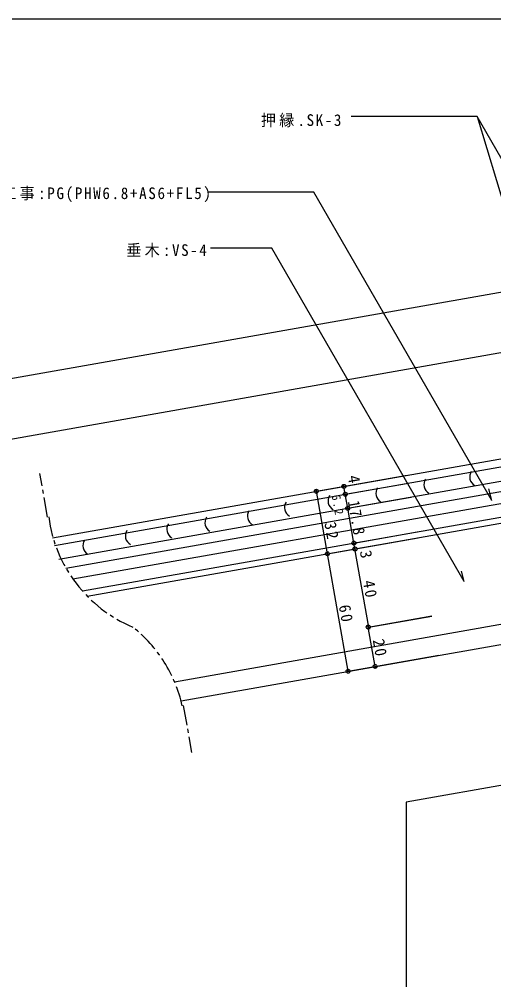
# Model space of a CAD drawing. Units: millimetres, scale not verified. Extents: x -550 to 568, y -396 to 402.
# Drawn here: x 75.5 to 314.4, y -81.5 to 402 of the extents above; entities that cross this region are included whole.
import ezdxf
from ezdxf.enums import TextEntityAlignment as Align

# ---------------------------------------------------------------- set-up
doc = ezdxf.new("R2010")
doc.units = ezdxf.units.MM
doc.header["$LTSCALE"] = 2
doc.linetypes.add('CHAIN1', pattern=[8, 5, -1, 1, -1])
doc.layers.add('0-0', color=5, linetype='Continuous')
doc.layers.add('1-0', color=5, linetype='Continuous')
doc.styles.add('ＭＳ ゴシック', font='')
doc.styles.get('ＭＳ ゴシック').set_extended_font_data('MS Gothic')

msp = doc.modelspace()

# ---------------------------------------------------------------- linework, layer by layer
at = {"layer": '0-0', "color": 134}
msp.add_line((568, 402), (-550, 402), dxfattribs=at)
at = {"layer": '1-0', "color": 4}
for p, q in [((306.016, 352.963), (355.963, 187.267)), ((184.071, 314.887), (170.985, 314.887)), ((-492.138, 121.841), (429.94, 284.428)), ((-461.827, 96.722), (435.149, 254.884)), ((225.086, 164.435), (270.782, 172.492)), ((238.945, 166.879), (270.782, 172.492)), ((225.086, 164.435), (224.663, 165.341)), ((225.086, 164.435), (225.173, 165.431)), ((230.642, 132.921), (225.086, 164.435)), ((238.945, 166.879), (238.523, 167.785)), ((238.945, 166.879), (239.033, 167.875)), ((239.64, 162.939), (238.945, 166.879)), ((239.64, 162.939), (271.476, 168.553)), ((239.64, 162.939), (239.217, 163.846)), ((239.64, 162.939), (239.553, 161.943)), ((239.64, 162.939), (239.727, 163.936)), ((240.89, 155.849), (239.64, 162.939)), ((239.64, 162.939), (240.063, 162.033)), ((240.89, 155.849), (272.726, 161.462)), ((240.89, 155.849), (240.468, 156.755)), ((240.89, 155.849), (240.803, 154.853)), ((240.89, 155.849), (240.977, 156.845)), ((243.981, 138.319), (240.89, 155.849)), ((240.89, 155.849), (241.313, 154.942)), ((230.642, 132.921), (276.338, 140.978)), ((230.642, 132.921), (276.338, 140.978)), ((243.981, 138.319), (275.817, 143.933)), ((243.981, 138.319), (275.817, 143.933)), ((244.502, 135.365), (276.338, 140.978)), ((244.502, 135.365), (276.338, 140.978)), ((243.981, 138.319), (243.894, 137.323)), ((243.981, 138.319), (243.894, 137.323)), ((244.502, 135.365), (243.981, 138.319)), ((243.981, 138.319), (244.404, 137.413)), ((243.981, 138.319), (244.404, 137.413)), ((244.502, 135.365), (244.079, 136.271)), ((244.502, 135.365), (244.079, 136.271)), ((244.502, 135.365), (244.589, 136.361)), ((244.502, 135.365), (244.589, 136.361)), ((230.642, 132.921), (230.22, 133.827)), ((230.642, 132.921), (230.555, 131.925)), ((230.642, 132.921), (230.555, 131.925)), ((230.642, 132.921), (230.73, 133.917)), ((241.061, 73.832), (230.642, 132.921)), ((230.642, 132.921), (231.065, 132.015)), ((230.642, 132.921), (231.065, 132.015)), ((251.448, 95.972), (244.502, 135.365)), ((251.166, 96.08), (283.257, 101.738)), ((251.448, 95.972), (283.284, 101.586)), ((251.166, 96.08), (250.744, 96.986)), ((251.166, 96.08), (251.253, 97.076)), ((254.666, 76.231), (251.166, 96.08)), ((251.448, 95.972), (251.361, 94.976)), ((251.448, 95.972), (251.871, 95.066)), ((241.061, 73.832), (286.757, 81.89)), ((254.666, 76.231), (286.757, 81.89)), ((241.061, 73.832), (240.639, 74.739)), ((241.061, 73.832), (241.149, 74.829)), ((254.666, 76.231), (254.579, 75.235)), ((254.666, 76.231), (255.089, 75.325))]:
    msp.add_line(p, q, dxfattribs=at)
at = {"layer": '1-0'}
for p, q in [((92.248, 141.012), (375.322, 190.925)), ((93.313, 137.138), (374.238, 186.673)), ((95.391, 130.193), (392.039, 182.5)), ((99.006, 125.754), (392.907, 177.576)), ((102.495, 120.276), (393.949, 171.667)), ((109.719, 111.599), (439.967, 169.831)), ((107.284, 114.216), (395.13, 164.971)), ((153.666, 68.577), (458.522, 122.331)), ((156.96, 59.003), (460.259, 112.483))]:
    msp.add_line(p, q, dxfattribs=at)
at = {"layer": '1-0', "color": 7, "linetype": 'CHAIN1'}
for p, q in [((89.79, 151.401), (85.921, 173.343)), ((158.063, 56.606), (162.249, 32.865))]:
    msp.add_line(p, q, dxfattribs=at)
at = {"layer": '1-0', "color": 7}
for p, q in [((313.39, 159.814), (311.845, 165.579)), ((299.534, 119.017), (298.156, 124.159)), ((470.259, 43.166), (270.259, 7.901)), ((270.259, 7.901), (270.259, -340.45))]:
    msp.add_line(p, q, dxfattribs=at)
at = {"layer": '1-0', "color": 4}
for points in [[(395.754, 197.532), (306.016, 352.963), (242.572, 352.963)], [(313.39, 159.814), (223.858, 314.887), (184.071, 314.887)], [(299.534, 119.017), (202.728, 286.691), (171.755, 286.691)]]:
    msp.add_lwpolyline(points, dxfattribs=at)
for centre in [(225.086, 164.435), (238.945, 166.879), (239.64, 162.939), (240.89, 155.849), (243.981, 138.319), (244.502, 135.365), (230.642, 132.921), (254.666, 76.231)]:
    msp.add_circle(centre, 1, dxfattribs=at)
at = {"layer": '1-0'}
for centre in [(225.086, 164.435), (238.945, 166.879), (239.64, 162.939), (240.89, 155.849), (243.981, 138.319), (244.502, 135.365), (230.642, 132.921), (251.166, 96.08), (241.061, 73.832), (254.666, 76.231)]:
    msp.add_circle(centre, 1, dxfattribs=at)
for centre in [(307.294, 171.647), (284.256, 167.807), (260.121, 163.419), (235.986, 159.58), (214.045, 156.288), (174.003, 148.609), (195.395, 151.9), (154.805, 145.318), (133.961, 142.027), (112.568, 137.09)]:
    msp.add_arc(centre, 5.041, 147.40272, 239.97738, dxfattribs=at)
at = {"layer": '1-0', "color": 7, "linetype": 'CHAIN1'}
for centre, start, end in [((159.727, 160.581), 187.47796, 247.25185), ((89.294, 41.076), 12.72531, 51.72034)]:
    msp.add_arc(centre, 70, start, end, dxfattribs=at)

# ---------------------------------------------------------------- texts
at = {"layer": '1-0', "color": 7, "style": 'ＭＳ ゴシック'}
for s, p in [('4', (239.117, 171.656)), ('3', (245.185, 133.899))]:
    msp.add_text(s, height=5.865, rotation=280, dxfattribs=at).set_placement(p, align=Align.BOTTOM_LEFT)
at = {"layer": '1-0', "color": 7, "char_height": 5.865, "attachment_point": 7, "style": 'ＭＳ ゴシック'}
for s, insert in [('\\T1.21;\\W0.95;押縁.SK-3', (197.157, 347.634)), ('\\T1.22;\\W0.95;硝子別途工事:PG(PHW6.8+AS6+FL5)', (29.35, 309.916)), ('\\T1.21;\\W0.95;垂木:VS-4', (129.418, 282.205))]:
    msp.add_mtext(s, dxfattribs=dict(at, insert=insert))
at = {"layer": '1-0', "color": 7, "attachment_point": 7, "rotation": 280, "style": 'ＭＳ ゴシック'}
for s, insert, char_height in [('\\T1.37;\\W0.9;6.2', (232.712, 162.217), 4.399), ('\\T1.28;\\W0.9;17.8', (240.803, 159.183), 5.865), ('\\T1.27;\\W0.95;32', (229.004, 148.395), 5.865), ('\\T1.27;\\W0.95;40', (248.396, 119.043), 5.865), ('\\T1.27;\\W0.95;60', (236.272, 106.751), 5.865), ('\\T1.27;\\W0.95;20', (253.337, 89.53), 5.865)]:
    msp.add_mtext(s, dxfattribs=dict(at, insert=insert, char_height=char_height))

doc.saveas('drawing.dxf')
